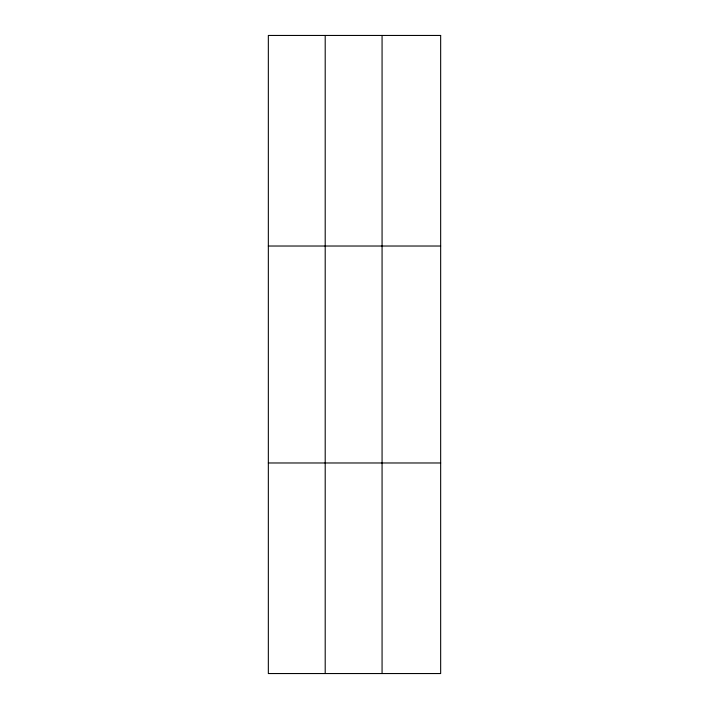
<?xml version="1.0" encoding="UTF-8"?>
<svg xmlns="http://www.w3.org/2000/svg" width="709" height="709" viewBox="0 0 709 709"><rect width="100%" height="100%" fill="white"/><g stroke="black" fill="none" stroke-linecap="round" stroke-linejoin="round"><path stroke-width="1.06" d="M325.201 673.55L325.201 35.45M382.071 673.55L382.071 35.45M268.339 246.023L440.661 246.023M268.339 462.977L440.661 462.977M440.661 35.45L440.661 673.55L268.339 673.55L268.339 35.45L440.661 35.45"/></g></svg>
